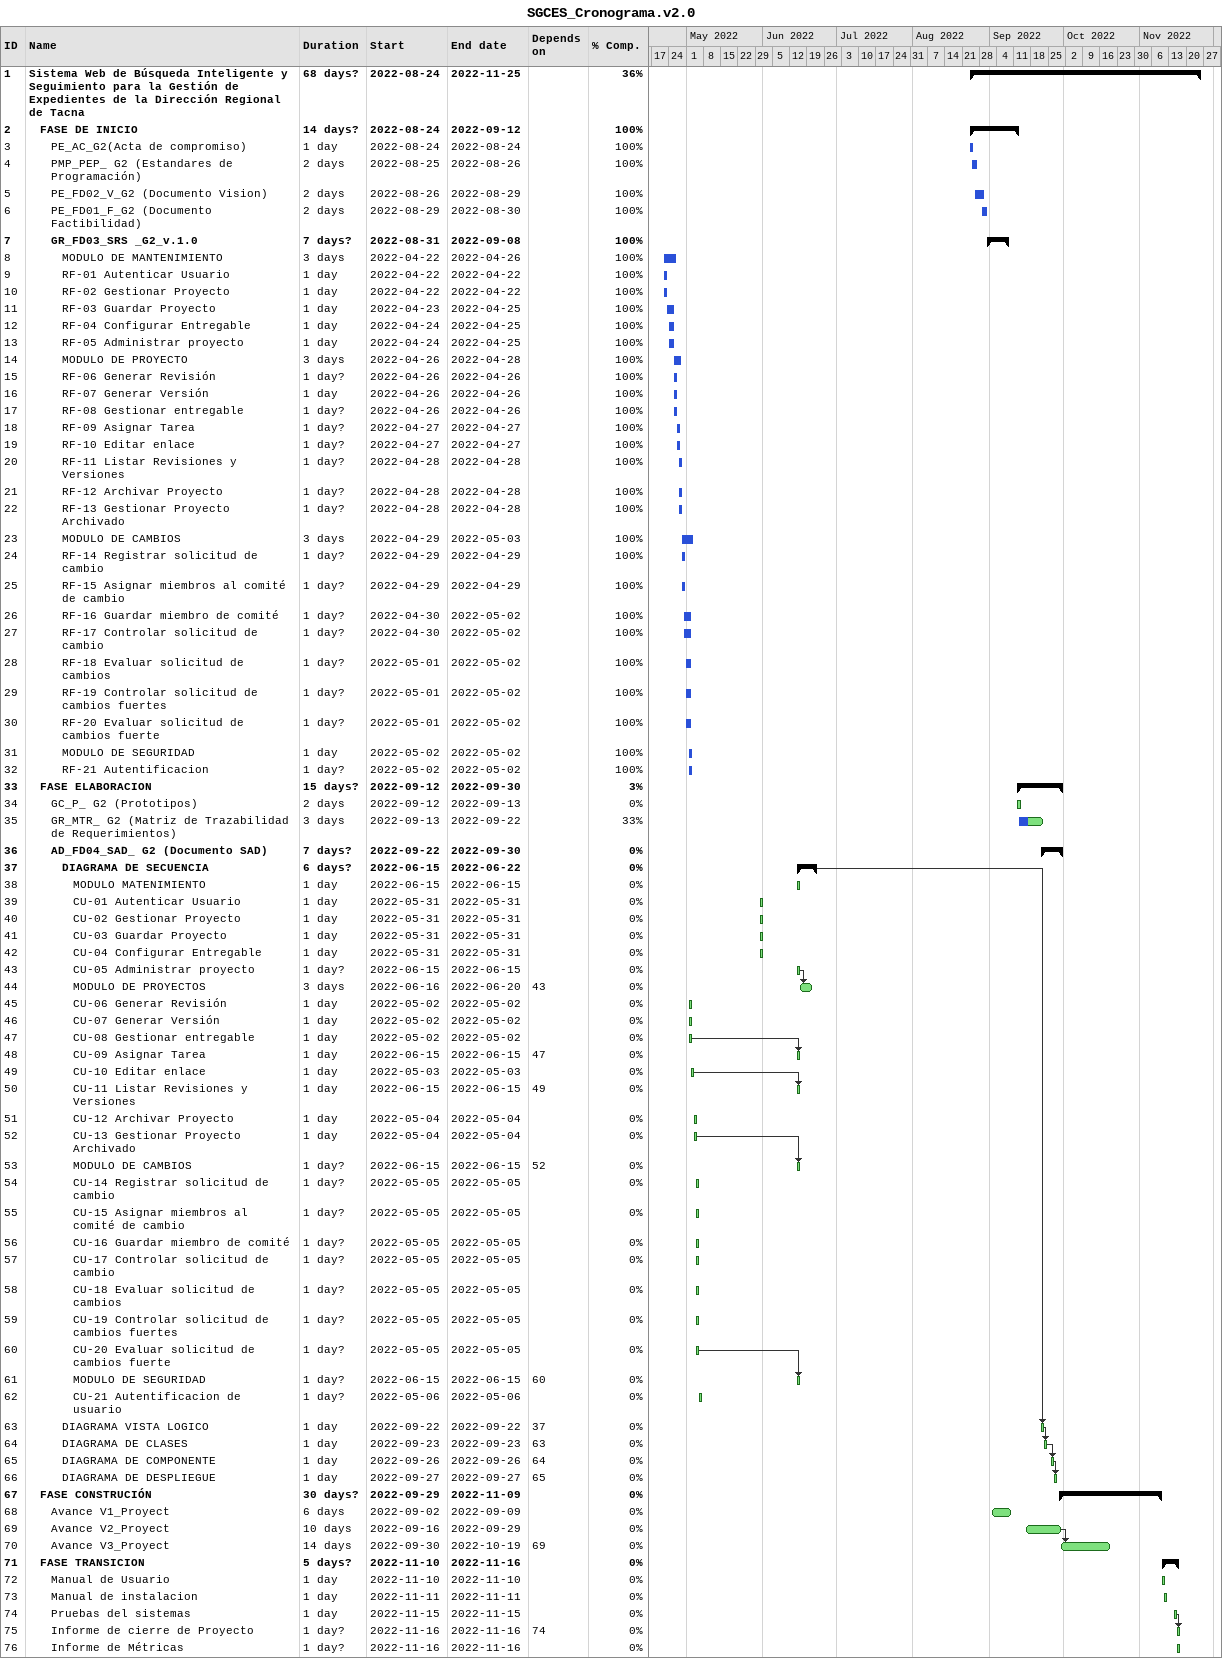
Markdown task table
SGCES_Cronograma.v2.0

| ID | Level | Task | Duration | Start | Finish | Predecessors | % complete |
|---|---|---|---|---|---|---|---|
| 1 | 1 | **Sistema Web de Búsqueda Inteligente y Seguimiento para la Gestión de Expedientes de la Dirección Regional de Tacna** | 68d? | 2022-08-24 | 2022-11-25 |  | 36 |
| 2 | 2 | **FASE DE INICIO** | 14d? | 2022-08-24 | 2022-09-12 |  | 100 |
| 3 | 3 | PE_AC_G2(Acta de compromiso) | 1d | 2022-08-24 | 2022-08-24 |  | 100 |
| 4 | 3 | PMP_PEP_ G2 (Estandares de Programación) | 2d | 2022-08-25 | 2022-08-26 |  | 100 |
| 5 | 3 | PE_FD02_V_G2 (Documento Vision) | 2d | 2022-08-26 | 2022-08-29 |  | 100 |
| 6 | 3 | PE_FD01_F_G2 (Documento Factibilidad) | 2d | 2022-08-29 | 2022-08-30 |  | 100 |
| 7 | 3 | **GR_FD03_SRS _G2_v.1.0** | 7d? | 2022-08-31 | 2022-09-08 |  | 100 |
| 8 | 4 | MODULO DE MANTENIMIENTO | 3d | 2022-04-22 | 2022-04-26 |  | 100 |
| 9 | 4 | RF-01 Autenticar Usuario | 1d | 2022-04-22 | 2022-04-22 |  | 100 |
| 10 | 4 | RF-02 Gestionar Proyecto | 1d | 2022-04-22 | 2022-04-22 |  | 100 |
| 11 | 4 | RF-03 Guardar Proyecto | 1d | 2022-04-23 | 2022-04-25 |  | 100 |
| 12 | 4 | RF-04 Configurar Entregable | 1d | 2022-04-24 | 2022-04-25 |  | 100 |
| 13 | 4 | RF-05 Administrar proyecto | 1d | 2022-04-24 | 2022-04-25 |  | 100 |
| 14 | 4 | MODULO DE PROYECTO | 3d | 2022-04-26 | 2022-04-28 |  | 100 |
| 15 | 4 | RF-06 Generar Revisión | 1d? | 2022-04-26 | 2022-04-26 |  | 100 |
| 16 | 4 | RF-07 Generar Versión | 1d | 2022-04-26 | 2022-04-26 |  | 100 |
| 17 | 4 | RF-08 Gestionar entregable | 1d? | 2022-04-26 | 2022-04-26 |  | 100 |
| 18 | 4 | RF-09 Asignar Tarea | 1d? | 2022-04-27 | 2022-04-27 |  | 100 |
| 19 | 4 | RF-10 Editar enlace | 1d? | 2022-04-27 | 2022-04-27 |  | 100 |
| 20 | 4 | RF-11 Listar Revisiones y Versiones | 1d? | 2022-04-28 | 2022-04-28 |  | 100 |
| 21 | 4 | RF-12 Archivar Proyecto | 1d? | 2022-04-28 | 2022-04-28 |  | 100 |
| 22 | 4 | RF-13 Gestionar Proyecto Archivado | 1d? | 2022-04-28 | 2022-04-28 |  | 100 |
| 23 | 4 | MODULO DE CAMBIOS | 3d | 2022-04-29 | 2022-05-03 |  | 100 |
| 24 | 4 | RF-14 Registrar solicitud de cambio | 1d? | 2022-04-29 | 2022-04-29 |  | 100 |
| 25 | 4 | RF-15 Asignar miembros al comité de cambio | 1d? | 2022-04-29 | 2022-04-29 |  | 100 |
| 26 | 4 | RF-16 Guardar miembro de comité | 1d? | 2022-04-30 | 2022-05-02 |  | 100 |
| 27 | 4 | RF-17 Controlar solicitud de cambio | 1d? | 2022-04-30 | 2022-05-02 |  | 100 |
| 28 | 4 | RF-18 Evaluar solicitud de cambios | 1d? | 2022-05-01 | 2022-05-02 |  | 100 |
| 29 | 4 | RF-19 Controlar solicitud de cambios fuertes | 1d? | 2022-05-01 | 2022-05-02 |  | 100 |
| 30 | 4 | RF-20 Evaluar solicitud de cambios fuerte | 1d? | 2022-05-01 | 2022-05-02 |  | 100 |
| 31 | 4 | MODULO DE SEGURIDAD | 1d | 2022-05-02 | 2022-05-02 |  | 100 |
| 32 | 4 | RF-21 Autentificacion | 1d? | 2022-05-02 | 2022-05-02 |  | 100 |
| 33 | 2 | **FASE ELABORACION** | 15d? | 2022-09-12 | 2022-09-30 |  | 3 |
| 34 | 3 | GC_P_ G2 (Prototipos) | 2d | 2022-09-12 | 2022-09-13 |  | 0 |
| 35 | 3 | GR_MTR_ G2 (Matriz de Trazabilidad de Requerimientos) | 3d | 2022-09-13 | 2022-09-22 |  | 33 |
| 36 | 3 | **AD_FD04_SAD_ G2 (Documento SAD)** | 7d? | 2022-09-22 | 2022-09-30 |  | 0 |
| 37 | 4 | **DIAGRAMA DE SECUENCIA** | 6d? | 2022-06-15 | 2022-06-22 |  | 0 |
| 38 | 5 | MODULO MATENIMIENTO | 1d | 2022-06-15 | 2022-06-15 |  | 0 |
| 39 | 5 | CU-01 Autenticar Usuario | 1d | 2022-05-31 | 2022-05-31 |  | 0 |
| 40 | 5 | CU-02 Gestionar Proyecto | 1d | 2022-05-31 | 2022-05-31 |  | 0 |
| 41 | 5 | CU-03 Guardar Proyecto | 1d | 2022-05-31 | 2022-05-31 |  | 0 |
| 42 | 5 | CU-04 Configurar Entregable | 1d | 2022-05-31 | 2022-05-31 |  | 0 |
| 43 | 5 | CU-05 Administrar proyecto | 1d? | 2022-06-15 | 2022-06-15 |  | 0 |
| 44 | 5 | MODULO DE PROYECTOS | 3d | 2022-06-16 | 2022-06-20 | 43 | 0 |
| 45 | 5 | CU-06 Generar Revisión | 1d | 2022-05-02 | 2022-05-02 |  | 0 |
| 46 | 5 | CU-07 Generar Versión | 1d | 2022-05-02 | 2022-05-02 |  | 0 |
| 47 | 5 | CU-08 Gestionar entregable | 1d | 2022-05-02 | 2022-05-02 |  | 0 |
| 48 | 5 | CU-09 Asignar Tarea | 1d | 2022-06-15 | 2022-06-15 | 47 | 0 |
| 49 | 5 | CU-10 Editar enlace | 1d | 2022-05-03 | 2022-05-03 |  | 0 |
| 50 | 5 | CU-11 Listar Revisiones y Versiones | 1d | 2022-06-15 | 2022-06-15 | 49 | 0 |
| 51 | 5 | CU-12 Archivar Proyecto | 1d | 2022-05-04 | 2022-05-04 |  | 0 |
| 52 | 5 | CU-13 Gestionar Proyecto Archivado | 1d | 2022-05-04 | 2022-05-04 |  | 0 |
| 53 | 5 | MODULO DE CAMBIOS | 1d? | 2022-06-15 | 2022-06-15 | 52 | 0 |
| 54 | 5 | CU-14 Registrar solicitud de cambio | 1d? | 2022-05-05 | 2022-05-05 |  | 0 |
| 55 | 5 | CU-15 Asignar miembros al comité de cambio | 1d? | 2022-05-05 | 2022-05-05 |  | 0 |
| 56 | 5 | CU-16 Guardar miembro de comité | 1d? | 2022-05-05 | 2022-05-05 |  | 0 |
| 57 | 5 | CU-17 Controlar solicitud de cambio | 1d? | 2022-05-05 | 2022-05-05 |  | 0 |
| 58 | 5 | CU-18 Evaluar solicitud de cambios | 1d? | 2022-05-05 | 2022-05-05 |  | 0 |
| 59 | 5 | CU-19 Controlar solicitud de cambios fuertes | 1d? | 2022-05-05 | 2022-05-05 |  | 0 |
| 60 | 5 | CU-20 Evaluar solicitud de cambios fuerte | 1d? | 2022-05-05 | 2022-05-05 |  | 0 |
| 61 | 5 | MODULO DE SEGURIDAD | 1d? | 2022-06-15 | 2022-06-15 | 60 | 0 |
| 62 | 5 | CU-21 Autentificacion de usuario | 1d? | 2022-05-06 | 2022-05-06 |  | 0 |
| 63 | 4 | DIAGRAMA VISTA LOGICO | 1d | 2022-09-22 | 2022-09-22 | 37 | 0 |
| 64 | 4 | DIAGRAMA DE CLASES | 1d | 2022-09-23 | 2022-09-23 | 63 | 0 |
| 65 | 4 | DIAGRAMA DE COMPONENTE | 1d | 2022-09-26 | 2022-09-26 | 64 | 0 |
| 66 | 4 | DIAGRAMA DE DESPLIEGUE | 1d | 2022-09-27 | 2022-09-27 | 65 | 0 |
| 67 | 2 | **FASE CONSTRUCIÓN** | 30d? | 2022-09-29 | 2022-11-09 |  | 0 |
| 68 | 3 | Avance V1_Proyect | 6d | 2022-09-02 | 2022-09-09 |  | 0 |
| 69 | 3 | Avance V2_Proyect | 10d | 2022-09-16 | 2022-09-29 |  | 0 |
| 70 | 3 | Avance V3_Proyect | 14d | 2022-09-30 | 2022-10-19 | 69 | 0 |
| 71 | 2 | **FASE TRANSICION** | 5d? | 2022-11-10 | 2022-11-16 |  | 0 |
| 72 | 3 | Manual de Usuario | 1d | 2022-11-10 | 2022-11-10 |  | 0 |
| 73 | 3 | Manual de instalacion | 1d | 2022-11-11 | 2022-11-11 |  | 0 |
| 74 | 3 | Pruebas del sistemas | 1d | 2022-11-15 | 2022-11-15 |  | 0 |
| 75 | 3 | Informe de cierre de Proyecto | 1d? | 2022-11-16 | 2022-11-16 | 74 | 0 |
| 76 | 3 | Informe de Métricas | 1d? | 2022-11-16 | 2022-11-16 |  | 0 |
